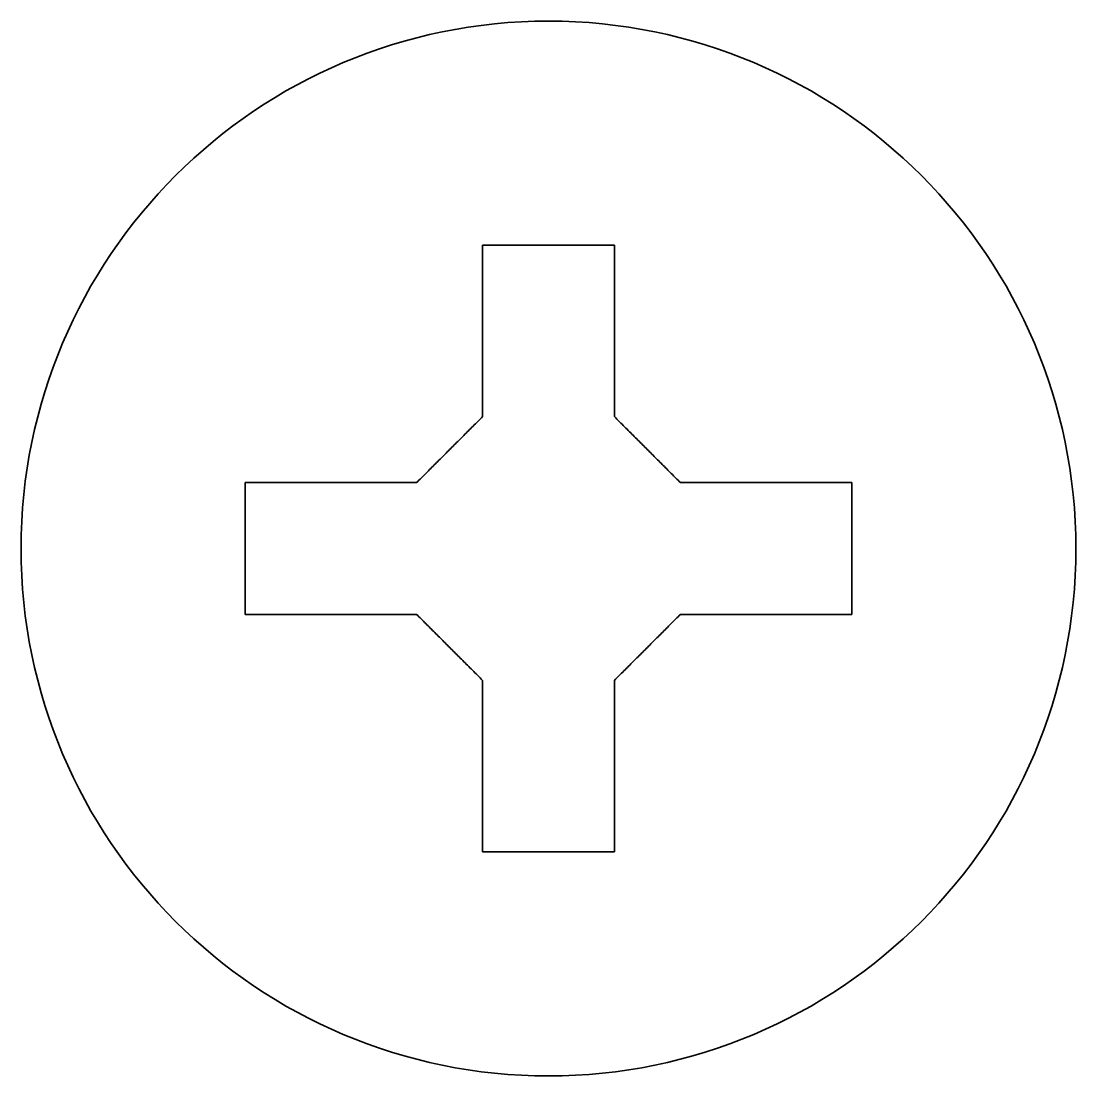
# Model space of a CAD drawing. Extents: x 6569 to 10251, y -294 to 3435.
# Drawn here: x 6919.76 to 6927.76, y 1694.23 to 1702.23 of the extents above; entities that cross this region are included whole.
import ezdxf

# ---------------------------------------------------------------- set-up
doc = ezdxf.new("R2010")
doc.units = 0
doc.header["$LTSCALE"] = 5
doc.layers.add('1', color=7, linetype='CONTINUOUS', true_color=0xffffff)

msp = doc.modelspace()

# ---------------------------------------------------------------- linework, layer by layer
at = {"layer": '1', "color": 7, "linetype": 'Continuous', "lineweight": 35}
for p, q in [((6921.4643, 1698.2261), (6921.4643, 1698.7261)), ((6926.0643, 1698.7261), (6926.0643, 1698.2261)), ((6921.4643, 1697.7261), (6921.4643, 1698.2261)), ((6926.0643, 1698.2261), (6926.0643, 1697.7261))]:
    msp.add_line(p, q, dxfattribs=at)
msp.add_circle((6923.7643, 1698.2261), 4, dxfattribs=at)
for points in [[(6923.2643, 1699.2261), (6923.2643, 1699.2804), (6923.2643, 1699.3885), (6923.2643, 1699.5501), (6923.2643, 1699.7089), (6923.2643, 1699.8643), (6923.2643, 1700.0161), (6923.2643, 1700.1726), (6923.2643, 1700.3388), (6923.2643, 1700.4622), (6923.2643, 1700.5261)], [(6923.2643, 1700.5261), (6923.431, 1700.5261), (6923.7643, 1700.5261), (6924.0977, 1700.5261), (6924.2643, 1700.5261)], [(6922.7643, 1698.7261), (6922.7881, 1698.7498), (6922.8356, 1698.7973), (6922.9069, 1698.8687), (6922.9784, 1698.9402), (6923.0498, 1699.0116), (6923.1213, 1699.0831), (6923.1928, 1699.1546), (6923.2405, 1699.2023), (6923.2643, 1699.2261)], [(6924.2643, 1699.2261), (6924.2904, 1699.2001), (6924.3416, 1699.1488), (6924.4154, 1699.0751), (6924.487, 1699.0034), (6924.5572, 1698.9333), (6924.6265, 1698.864), (6924.6953, 1698.7952), (6924.7413, 1698.7491), (6924.7643, 1698.7261)], [(6924.7643, 1698.7261), (6924.8186, 1698.7261), (6924.9267, 1698.7261), (6925.0883, 1698.7261), (6925.2472, 1698.7261), (6925.4026, 1698.7261), (6925.5544, 1698.7261), (6925.7108, 1698.7261), (6925.8771, 1698.7261), (6926.0004, 1698.7261), (6926.0643, 1698.7261)], [(6922.7643, 1697.7261), (6922.7101, 1697.7261), (6922.602, 1697.7261), (6922.4404, 1697.7261), (6922.2815, 1697.7261), (6922.1261, 1697.7261), (6921.9743, 1697.7261), (6921.8178, 1697.7261), (6921.6516, 1697.7261), (6921.5283, 1697.7261), (6921.4643, 1697.7261)], [(6923.2643, 1697.2261), (6923.2383, 1697.2522), (6923.1871, 1697.3034), (6923.1133, 1697.3772), (6923.0417, 1697.4488), (6922.9715, 1697.5189), (6922.9022, 1697.5882), (6922.8334, 1697.657), (6922.7874, 1697.7031), (6922.7643, 1697.7261)], [(6924.7643, 1697.7261), (6924.7406, 1697.7024), (6924.6931, 1697.6549), (6924.6217, 1697.5835), (6924.5503, 1697.5121), (6924.4789, 1697.4406), (6924.4074, 1697.3692), (6924.3359, 1697.2977), (6924.2882, 1697.25), (6924.2643, 1697.2261)], [(6924.2643, 1697.2261), (6924.2643, 1697.1718), (6924.2643, 1697.0637), (6924.2643, 1696.9022), (6924.2643, 1696.7433), (6924.2643, 1696.5879), (6924.2643, 1696.4361), (6924.2643, 1696.2796), (6924.2643, 1696.1134), (6924.2643, 1695.9901), (6924.2643, 1695.9261)], [(6924.2643, 1695.9261), (6924.0977, 1695.9261), (6923.7643, 1695.9261), (6923.431, 1695.9261), (6923.2643, 1695.9261)]]:
    msp.add_open_spline(points, degree=3, dxfattribs=at)
for points in [[(6924.2643, 1700.5261), (6924.2643, 1700.3233), (6924.2643, 1700.1135), (6924.2643, 1699.7885), (6924.2643, 1699.6785), (6924.2643, 1699.4549), (6924.2643, 1699.3414), (6924.2643, 1699.2261)], [(6921.4643, 1698.7261), (6921.6672, 1698.7261), (6921.877, 1698.7261), (6922.202, 1698.7261), (6922.312, 1698.7261), (6922.5355, 1698.7261), (6922.649, 1698.7261), (6922.7643, 1698.7261)], [(6926.0643, 1697.7261), (6925.8615, 1697.7261), (6925.6517, 1697.7261), (6925.3267, 1697.7261), (6925.2167, 1697.7261), (6924.9932, 1697.7261), (6924.8797, 1697.7261), (6924.7643, 1697.7261)], [(6923.2643, 1695.9261), (6923.2643, 1696.1289), (6923.2643, 1696.3388), (6923.2643, 1696.6637), (6923.2643, 1696.7738), (6923.2643, 1696.9973), (6923.2643, 1697.1108), (6923.2643, 1697.2261)]]:
    msp.add_open_spline(points, degree=3, knots=[0, 0, 0, 0, 0.5, 0.5, 0.75, 0.75, 1, 1, 1, 1], dxfattribs=at)

doc.saveas('drawing.dxf')
